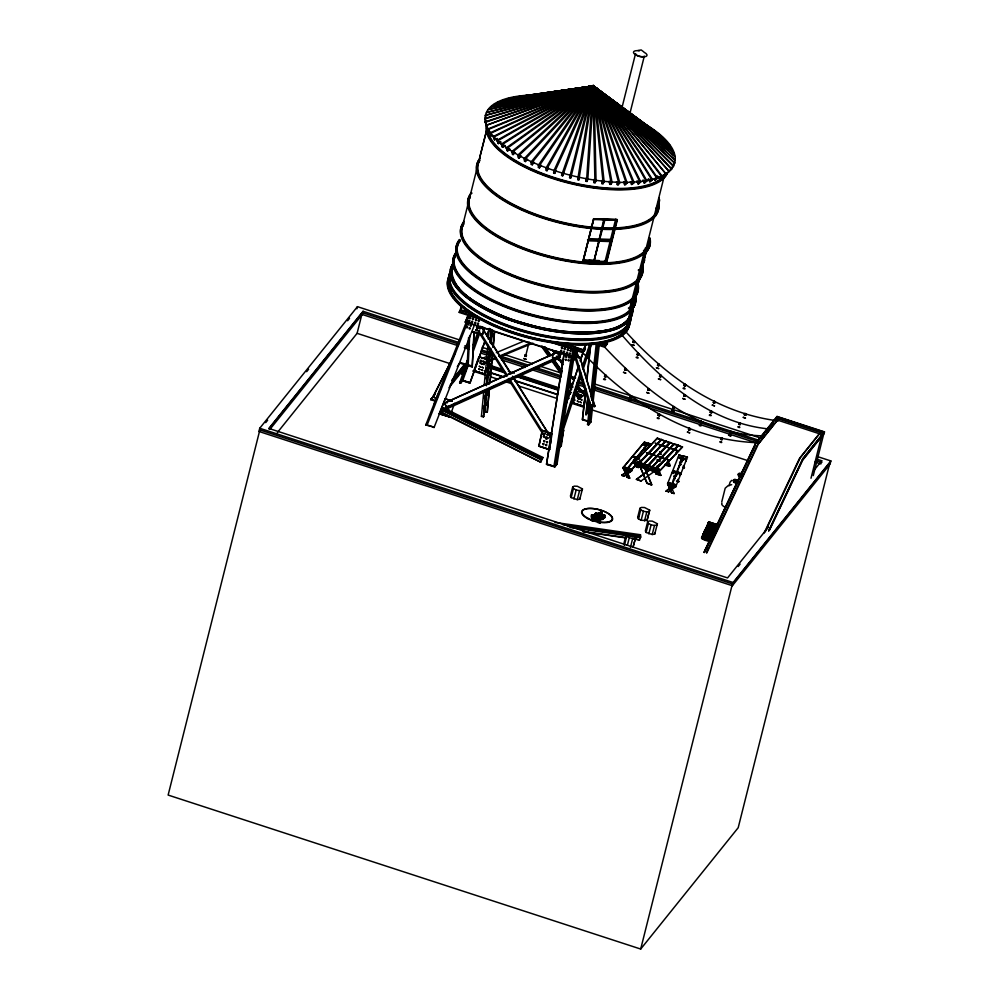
<?xml version="1.0" encoding="UTF-8"?>
<svg xmlns="http://www.w3.org/2000/svg" width="999" height="999" viewBox="0 0 999 999"><rect width="100%" height="100%" fill="white"/><g stroke="black" fill="none" stroke-linecap="round" stroke-linejoin="round"><path stroke-width="1.5" d="M591.545 515.696L591.558 514.847L604.682 515.072L604.632 517.782L591.47 517.345L591.545 515.696L604.545 516.071L604.682 515.072M576.348 351.273L576.435 350.212M576.66 350.075L576.423 351.186M659.315 200.562L659.19 197.852M609.153 181.244L609.727 184.303L610.801 184.378L612.075 182.505L593.968 85.939L592.857 85.752L545.953 168.219L545.916 170.354L546.977 170.742L548.526 168.044M546.977 170.742L547.027 168.606L593.955 86.101L592.994 85.652L506.143 147.989L507.579 151.024L510.089 149.213M486.076 121.953L484.977 118.406L593.443 85.664L675.124 159.99L593.344 85.652L485.189 121.841L486.388 125.337L485.189 121.841M583.903 87.55L593.943 85.914L594.068 88.237L593.443 85.664L486.501 112.462L593.593 85.714L671.753 168.843L669.043 171.353L671.753 168.843M591.47 517.345L591.683 514.847M632.654 308.192A93.644 36.289 14.1 0 1 632.792 310.04C631.106 328.259 607.554 331.218 593.356 332.904A92.457 35.827 14.1 0 1 585.476 333.266A92.507 35.852 14.1 0 1 577.11 333.191C534.602 330.132 488.923 318.943 457.829 288.049A93.656 36.289 14.1 0 1 454.545 283.753L450.811 275.612L450.699 268.381L450.087 272.789A93.644 36.289 14.1 0 0 450.549 276.536M451.536 270.342C454.095 295.042 482.017 306.156 501.848 315.572C525.836 325.312 551.473 331.144 577.36 332.267A92.507 35.852 14.1 0 0 585.689 332.342C601.098 331.231 622.789 330.831 630.819 314.86M631.343 312.487L631.293 308.903M474.213 332.367L472.202 366.995L467.17 365.234L468.593 337.487M469.705 335.502L468.206 364.785L472.477 366.271M472.202 366.995L474.013 331.543M597.29 515.984L602.11 513.786L602.022 511.95L595.779 513.786L594.393 515.621L595.129 516.333M541.246 165.297L539.485 167.869L538.449 167.445L538.349 165.26L592.907 85.689L593.993 86.089L587.799 179.52L587 181.443L585.851 181.244L586.051 178.172M585.851 181.244L586.663 179.308L592.882 85.839L593.955 85.914L640.759 181.905L638.061 183.891L636.7 181.106M587 181.443L587.2 178.384M604.632 517.782L604.545 516.071L591.558 514.847L604.632 515.222M486.038 390.359L483.553 416.745L481.418 416.358L483.753 391.533M484.19 385.514L487.912 345.254M488.349 339.235L489.323 328.434M490.097 328.908L490.696 329.008M483.641 407.604L482.979 408.079L487.212 403.146L483.928 406.381M486.226 378.708L485.676 378.022L486.226 378.708L489.86 373.676L486.575 376.91M487.162 368.306L486.513 368.781L490.746 363.848L488.361 365.971M488.049 358.479L487.4 358.966L491.633 354.021L488.336 357.267M489.81 338.836L489.16 339.31L493.394 334.378L490.109 337.612M483.553 416.745L485.914 390.522M486.463 384.353L489.647 348.863M490.209 342.694L491.321 330.357M486.451 385.739L489.772 348.713M490.334 342.545L491.446 330.207M489.46 388.836L487.262 412.125L485.127 411.75L487.187 389.997M487.624 383.991L490.809 348.501M491.221 343.881L492.594 329.845M483.878 406.968L486.613 403.034M484.765 397.14L488.099 393.319L485.364 397.24M487.425 376.373L489.26 373.564M488.299 366.558L490.147 363.748M488.286 357.842L491.033 353.921M490.059 338.199L492.794 334.278M483.578 408.179L487.212 403.146M487.112 368.893L490.746 363.848M487.999 359.066L491.633 354.021M489.76 339.423L493.394 334.378M487.262 412.125L489.335 388.986M489.897 382.817L492.532 353.509M493.081 347.34L494.468 331.918M490.022 382.667L492.657 353.359M493.206 347.19L494.592 331.768M556.018 170.604L554.732 173.401L553.633 173.039L553.821 170.954L592.869 85.727L594.005 86.064L604.145 181.83L603.021 183.716L601.922 183.604L601.585 180.507M554.732 173.401L554.92 171.316L593.98 86.076L592.857 85.777L591.495 87.75L593.943 85.889L634.153 182.555L631.518 184.49L630.332 181.643M452.297 267.045L451.348 274.837L455.394 284.765M452.06 267.969L452.959 265.509L451.448 272.103L451.935 275.811A92.507 35.852 14.1 0 0 458.803 288.062M575.099 394.18L573.538 403.134L584.115 406.581L585.839 391.571L575.886 388.599L585.689 391.795M584.115 406.581L585.839 391.571M632.792 310.04C632.979 320.579 622.964 327.148 613.935 329.77C587.512 337.212 559.39 333.291 533.091 327.21C509.59 321.203 486.326 312.362 466.833 297.615C457.055 290.272 444.855 276.398 452.697 263.724M591.396 404.995L589.56 422.053L582.417 419.717L585.751 388.698M586.75 379.395L590.421 345.279M582.417 419.717L585.876 389.872M586.888 380.569L590.721 344.905M589.71 402.073L588.761 410.939A353.047 129.957 7.6 0 1 585.814 414.622L589.273 411.051L589.909 405.144M599.288 344.48L590.946 422.028L588.636 424.9L587.549 424.538L589.885 402.834M590.896 393.531L596.228 343.906M588.636 424.9L590.796 404.732M591.633 396.978L597.302 344.255M591.895 400.337L597.902 344.505M703.908 533.404C703.721 531.318 702.334 537.699 703.908 533.404L710.451 535.551M712.137 536.663L704.32 533.816L704.632 532.342L705.194 531.505L713.161 534.365M707.754 525.037C707.554 522.952 706.168 529.333 707.754 525.037L715.596 527.609M716.995 525.998L709.04 523.151L708.478 523.976L708.154 525.449L715.971 528.296M709.452 523.189L709.527 522.477L717.369 525.049M515.434 152.697L513.036 154.633L511.638 151.686L593.031 85.652L593.906 86.139L592.757 88.187L592.882 85.827L593.98 85.939L596.041 180.831L595.067 182.742L593.943 182.58L593.868 179.47M586.313 414.735L587.599 399.575L585.801 414.622L589.273 411.051M574.987 356.081L574.924 356.343M592.682 520.766L592.619 518.269L602.409 517.245L603.009 519.268L592.032 520.741L591.995 518.181L602.409 517.245M576.261 351.586L575.699 355.819L590.646 404.645L594.88 405.906L594.605 406.63L589.61 405.132L574.625 356.381L576.46 351.648L579.033 357.792M573.501 355.02L573.089 360.989L576.023 357.342L576.448 350.174M712.349 537.949L703.209 534.79L703.533 533.603L711.313 536.426M714.285 530.644C702.722 529.57 705.344 521.416 715.159 528.059M559.303 447.552L560.789 445.704L563.611 430.144L561.301 445.816L557.817 449.388M497.377 138.449L494.605 139.86L493.169 136.601L593.194 85.639L593.718 86.164L592.432 88.074L592.869 85.777L594.005 86.001L578.858 179.857L577.722 179.608L578.196 176.548M577.722 179.608L592.857 85.777L593.993 85.964L593.93 88.274L593.643 85.727L669.218 171.528L666.87 173.601M578.858 179.857L579.345 176.786M663.711 175.999L665.996 173.963L593.681 85.752L593.618 88.299L594.005 86.001L592.857 85.827L592.507 88.099L593.843 86.164L593.106 85.639L496.878 140.422L498.314 143.606L501.036 142.058M549.462 449.662L552.097 433.591L542.295 430.407L538.886 446.216L549.462 449.662L550.037 446.64M550.499 443.743L550.948 440.846M573.463 353.384L574.537 353.746L557.055 464.135L554.757 467.008L546.515 464.323L563.998 353.933L569.967 355.494M555.881 351.024L564.198 353.733L546.515 464.323L553.97 466.283L571.453 355.881M552.135 342.37L574.2 349.55L572.777 357.13L571.703 356.893L572.852 349.575L574.775 347.202M554.757 467.008L572.227 356.618M546.815 463.948L553.97 466.283L555.981 463.786L573.938 349.812L575.849 347.427M558.329 449.513L560.864 433.554L563.611 430.144M573.089 360.989L573.726 353.559M451.81 268.656L451.698 276.723A92.495 35.839 14.1 0 0 458.628 288.998L454.557 283.766A93.644 36.289 14.1 0 1 450.287 271.865M505.282 145.654L502.659 147.328L501.211 144.218L593.106 85.639L666.92 141.796L592.894 85.702L561.538 175.487L562.674 175.812L563.698 172.889M562.674 175.812L593.993 86.064L593.843 88.287L593.731 85.764L662.125 176.149L659.328 178.409L657.454 175.936M598.001 522.689L599.962 523.151L599.725 521.341C598.201 520.467 597.377 509.602 594.605 514.235L597.427 521.278M661.75 444.667L662.287 444.63M721.765 501.848L725.187 488.211L728.021 485.714L731.643 484.677M633.491 539.023L639.585 539.91L640.471 534.74L555.057 522.415M570.354 527.509L640.509 537.637L640.471 534.74M593.543 88.299L594.018 86.026L593.219 88.274M710.439 539.01L702.597 536.226L703.533 533.603M706.668 527.559L714.51 530.044L706.43 527.859L707.367 525.249M542.295 430.407L538.886 446.216M574.3 354.096L574.3 354.932L574.575 354.17M575.087 353.122L575.149 353.871M588.249 400.974L588.236 401.81L588.511 401.049M577.509 394.043L578.783 393.981L577.909 394.667M703.646 535.214L703.683 534.328L703.134 535.102M713.436 534.527L704.083 531.98L704.957 530.269L704.083 531.98L713.461 535.014M707.492 526.848L707.517 525.961L706.655 527.684L710.664 528.983M715.946 525.799L707.929 523.626L708.503 522.165L707.929 523.626L714.622 525.786M705.394 531.156L705.893 529.395L712.549 531.605L705.893 529.395M706.718 529.12L706.905 528.359L710.888 529.682M569.592 177.685L570.092 175.687L571.228 175.974L570.729 177.972L569.592 177.685L592.857 85.752L609.515 98.576M459.84 340.035L357.442 306.668L259.728 428.259L258.928 431.456L732.354 585.726L830.069 464.135L830.868 460.939L817.507 456.593M356.905 308.803L357.442 306.668M277.322 432.604L357.105 333.329L362.3 312.662L458.653 344.056M270.017 429.233L362.237 314.485L363.037 311.276L459.215 342.62M461.8 228.933L467.744 205.22M469.468 198.364L477.16 167.77M479.495 158.479L486.513 130.519M451.973 269.218L452.784 269.231M637.799 284.39A93.619 36.276 14.1 0 1 539.323 304.52A93.619 36.276 14.1 0 1 459.203 240.434L460.052 239.71M642.332 266.346A93.619 36.276 14.1 0 1 543.856 286.463A93.619 36.276 14.1 0 1 463.748 222.377L464.048 221.478M649.512 237.762A93.619 36.276 14.1 0 1 551.036 257.879A93.619 36.276 14.1 0 1 470.929 193.794L471.153 192.869L472.04 193.157M658.279 202.872A93.619 36.276 14.1 0 1 559.802 223.002A93.619 36.276 14.1 0 1 479.682 158.916L480.057 158.042A93.619 36.276 14.1 0 0 560.027 222.078A93.619 36.276 14.1 0 0 658.503 201.96M453.159 297.864L453.384 296.953M434.34 403.808L435.027 401.099L430.756 399.7L434.727 394.268M484.215 320.579L459.215 312.437L461.538 306.169M461.813 305.844L460.801 309.827L472.564 313.661M457.28 366.733L460.302 362.475L465.322 364.111L464.123 368.893L448.963 387.737M450.099 385.139L463.361 368.643L464.385 364.585L460.114 363.199M524.9 355.969L525.212 354.757L526.111 354.757L526.273 356.431L524.9 355.969L526.273 356.431M525.462 356.281L525.212 354.757M525.749 355.644L529.158 342.058M525.811 355.969L526.111 354.757M599.525 94.193L600.262 91.246M590.721 229.033L591.483 226.011M582.729 261.988L593.593 218.719A92.47 35.864 14.1 0 0 611.488 219.643A92.495 35.864 14.1 0 0 617.07 219.543L606.181 262.799L582.729 261.988A92.495 35.852 14.1 0 0 606.193 262.812M588.448 240.821L588.748 239.623L611.026 240.384L610.726 241.596L588.448 240.821L587.562 239.81M621.927 107.842L635.551 53.596A4.595 1.786 14.1 0 0 638.361 56.006A4.595 1.786 14.1 0 0 643.456 56.556M629.944 113.324L644.318 56.069M605.032 219.231L593.906 261.438L604.02 218.644M593.906 261.438L604.545 218.669M610.726 241.596L610.152 239.385L589.36 238.661M615.659 219.243L605.057 261.476L582.767 260.702M585.714 343.756L582.729 352.684C620.391 392.632 667.332 426.511 721.802 438.249A188.636 173.789 10.4 0 0 755.931 442.657M606.48 263.062L617.357 219.792L593.743 218.968L582.879 262.25L606.48 263.062L604.607 261.426M607.155 341.034L604.832 347.29C646.128 391.508 698.913 434.153 762.212 435.839M601.997 343.244L606.418 344.692L607.417 340.696M579.77 499.225L582.454 488.911L577.36 486.263L574.225 486.138L572.677 487.05L570.417 496.078L571.178 497.589L577.285 499.65L579.77 499.225L580.182 497.939M571.178 497.589L573.438 488.561L572.677 487.05M573.888 499.001L576.161 489.972L573.438 488.561M604.557 376.361L604.857 375.162L605.756 375.162L605.931 376.823L604.557 376.361L605.931 376.823M605.032 376.835L604.857 375.162M605.456 376.361L605.756 375.162M577.285 499.65L579.545 490.621L582.03 490.197L582.454 488.911M664.897 173.614L625.274 331.343L626.361 331.705L626.585 330.781L623.875 329.895M630.906 308.916L632.005 309.215L631.768 310.14L630.694 309.777M636.138 288.536L640.197 278.209M638.336 270.329L640.559 270.941L638.461 269.805M632.904 302.222L634.103 297.552M634.765 294.805L638.573 279.757M639.235 276.998L645.654 251.573M656.118 208.529L656.293 207.842M643.656 250.412L646.103 251.211L631.605 308.516L646.278 250.936M635.714 293.519L639.372 278.471M639.934 276.723L643.98 260.577L642.707 260.127M644.118 260.052L642.844 259.603L644.118 260.052L646.341 251.186M628.408 308.117L632.367 309.315L634.74 305.107A92.932 36.014 14.1 0 0 634.815 293.444M644.205 250.874L646.84 251.673L649.225 247.465A92.932 36.014 14.1 0 0 650.187 239.198M624.625 369.755L624.924 368.556L625.836 368.556L625.998 370.217L624.625 369.755L625.998 370.217M625.099 370.229L624.924 368.556M625.436 369.755L625.836 368.556M633.041 342.083L633.341 340.884L634.253 340.884L634.415 342.557L633.041 342.083L634.415 342.557M633.516 342.557L633.341 340.884M633.853 342.095L634.253 340.884M637.187 354.645L637.499 353.434L638.398 353.434L638.573 355.107L637.187 354.645L638.573 355.107M637.662 355.107L637.499 353.434M638.099 354.645L638.398 353.434M630.219 397.202L630.519 396.004L631.43 396.004L631.593 397.677L630.219 397.202L631.593 397.677M630.694 397.677L630.519 396.004M631.031 397.215L631.43 396.004M622.939 467.869L644.467 441.945L648.226 443.693L644.343 442.407L622.939 467.869L626.823 469.143L648.763 443.356L651.348 444.218M623.438 468.868L624.013 466.883L631.818 469.455C632.554 476.261 612.387 462.512 631.343 471.316M626.823 469.143L648.351 443.219M636.962 463.623L631.118 470.566L627.235 469.28L631.243 470.092L637.075 463.161M647.789 389.91L648.089 388.698L648.988 388.698L649.163 390.372L647.789 389.91L649.163 390.372M648.251 390.372L648.089 388.698M648.688 389.91L648.988 388.698M657.554 365.247L657.866 364.048L658.766 364.048L658.928 365.721L657.554 365.247L658.928 365.721M631.243 471.441L631.705 469.58M658.029 365.721L657.866 364.048M633.653 463.211L657.429 438.037L661.151 439.835L637.499 464.535L633.653 463.211L657.429 438.037M658.366 365.259L658.766 364.048M636.525 465.634L637.649 461.8L659.128 469.18L658.229 472.789L636.525 465.634L637.649 461.8M637.499 464.535L661.276 439.36M659.552 376.336L659.852 375.137L660.751 375.137L660.926 376.81L659.552 376.336L660.926 376.81M637.911 464.672L661.675 439.51L665.409 441.296L641.758 465.996L637.911 464.672L661.675 439.51M660.027 376.81L659.852 375.137M660.364 376.348L660.751 375.137M641.758 465.996L665.521 440.834M642.17 466.133L665.933 440.971L669.667 442.769L646.016 467.457L642.17 466.133L665.933 440.971M627.235 469.28L648.763 443.356M626.111 534.802L623.838 543.831L624.412 545.317L626.685 536.288L626.111 534.802L631.006 534.178L635.888 536.888L633.016 547.152L635.888 536.888M658.229 415.234L658.528 414.023L659.427 414.023L659.602 415.696L658.229 415.234L659.602 415.696M658.691 415.696L658.528 414.023M646.016 467.457L669.78 442.295M659.128 415.222L659.427 414.023M646.428 467.594L670.192 442.432L673.925 444.23L670.079 442.907L646.428 467.594L650.274 468.918L674.45 443.893L678.296 445.217L654.532 470.392L650.799 468.593L654.645 469.917L678.296 445.217M627.384 545.267L629.283 537.737L626.685 536.288M637.674 517.357L639.947 508.329L641.483 507.417L644.617 507.542L649.712 510.189L647.027 520.504L641.146 520.279L638.436 518.868L637.674 517.357L639.223 516.446M630.406 547.489L632.679 538.461L635.289 538.124M650.274 468.918L674.038 443.756M638.436 518.868L640.696 509.84L639.947 508.329M641.146 520.279L643.418 511.251L640.696 509.84M654.932 470.529L678.708 445.367L682.429 447.152L658.778 471.853L654.932 470.529L678.708 445.367M644.542 520.929L646.803 511.9L649.288 511.476L649.712 510.189M672.914 407.829L673.214 406.63L674.125 406.618L674.288 408.291L672.914 407.829L674.288 408.291M673.388 408.291L673.214 406.63M673.813 407.829L674.125 406.618M658.004 473.026L659.128 469.18M658.778 471.853L682.554 446.69M647.027 520.504L649.288 511.476M654.707 534.103L657.392 523.776L652.297 521.128L649.175 521.016L647.627 521.915L645.354 530.944L646.116 532.455L652.222 534.515L654.707 534.103L655.132 532.804M646.116 532.455L648.388 523.426L647.627 521.915M684.09 385.539L684.39 384.34L685.289 384.328L685.464 386.001L684.09 385.539L685.464 386.001M684.565 386.001L684.39 384.34M684.902 385.539L685.289 384.328M648.838 533.866L651.098 524.837L648.388 523.426M683.84 395.891L684.153 394.68L685.052 394.68L685.214 396.353L683.84 395.891L685.214 396.353M667.931 460.002L667.02 463.611L668.156 459.765L646.453 452.609L668.156 459.765M684.315 396.353L684.153 394.68M684.752 395.891L685.052 394.68M650.686 469.068L674.45 443.893M652.222 534.515L654.495 525.486L656.98 525.062L657.392 523.776M667.544 483.828L671.553 484.927L667.544 483.828L679.02 454.882L682.904 456.443L679.02 454.882M667.694 484.715L668.206 482.717L676.248 484.902L675.724 486.9L667.694 484.715L675.724 486.9M676.847 450.674L675.948 454.283L677.072 450.449L655.369 443.294L677.072 450.449M680.506 474.9L680.968 473.039L672.939 470.854L672.477 472.702M671.977 485.039L683.441 456.093L687.437 457.18L675.973 486.126L668.431 491.908L675.986 486.288L672.09 484.565L676.098 485.664M688.548 429.52L688.848 428.309L689.76 428.309L689.922 429.982L688.548 429.52L689.922 429.982M689.023 429.982L688.848 428.309M689.447 429.52L689.76 428.309M683.441 456.093L687.437 457.18M686.001 461.113L686.525 459.115L678.483 456.93M700.249 422.527L700.549 421.328L701.46 421.328L701.623 422.989L700.249 422.527L701.623 422.989M700.724 423.002L700.549 421.328M701.148 422.527L701.46 421.328M710.301 412.287L710.614 411.089L711.513 411.089L711.688 412.762L710.301 412.287L711.688 412.762M710.776 412.762L710.614 411.089M713.411 402.547L713.711 401.348L714.622 401.348L714.784 403.022L713.411 402.547L714.784 403.022M711.113 412.287L711.513 411.089M713.885 403.022L713.711 401.348M714.223 402.56L714.622 401.348M720.828 439.135L721.128 437.924L722.027 437.924L722.202 439.597L720.828 439.135L722.202 439.597M721.29 439.597L721.128 437.924M721.728 439.135L722.027 437.924M729.707 432.617L730.007 431.418L730.918 431.406L731.081 433.079L729.707 432.617L731.081 433.079M730.182 433.091L730.007 431.418M730.606 432.617L730.918 431.406M738.873 424.138L739.173 422.939L740.072 422.927L740.247 424.6L738.873 424.138L740.247 424.6M739.347 424.6L739.173 422.939M739.685 424.138L740.072 422.927M744.392 414.772L744.692 413.561L745.591 413.561L745.766 415.234L744.392 414.772L745.766 415.234M744.867 415.234L744.692 413.561M745.291 414.772L745.591 413.561M640.696 949.05L732.417 583.903L829.919 462.587L738.199 827.721L640.696 949.05L168.132 795.067L259.852 429.92L732.417 583.903M732.354 585.726L733.154 582.529L830.868 460.939M769.555 530.094L802.697 460.139L824.075 433.541L824.487 431.893L777.06 416.446L774.7 420.504M776.46 419.78L777.21 416.783L824.2 432.092L813.273 475.599M811.001 478.259L821.965 434.59L775.898 419.58M821.178 462.874L821.715 460.739L817.282 459.303M570.729 177.972L593.768 85.777L657.629 178.034L654.832 180.232L657.629 178.034M642.644 180.27L644.168 182.979L646.902 180.931L593.831 85.827L513.186 97.465L593.031 85.976L593.418 88.299L594.005 86.051L593.331 88.287L592.994 85.951L593.806 85.802L652.547 179.633L649.762 181.756L648.114 179.121M729.045 485.789L730.069 482.13L731.668 480.369M486.101 117.67L485.477 115.135L593.493 85.677L674.725 162.812L672.976 164.748M479.72 157.58L487 129.083M487.212 128.347L486.126 125.399L593.344 85.652L594.255 88.112L593.768 85.777L591.171 87.837L593.906 85.877L594.005 88.262L593.493 85.689L673.601 165.934L671.765 167.795M484.44 327.747L482.517 334.802L471.928 331.518L482.392 334.927L484.44 327.747L480.282 326.386M553.883 358.067L563.036 361.051L552.447 357.754L554.37 350.699M704.907 532.43L704.307 533.778L705.369 531.58M709.215 523.214L715.609 526.136M445.054 409.078L446.029 408.566L446.166 409.677M450.062 406.843L449.038 405.981L449.687 407.155M709.452 541.258C697.914 539.747 699.824 532.929 710.277 538.636L702.235 536.276M713.286 532.904C701.748 531.381 703.658 524.562 714.123 530.269L706.343 527.497M631.705 316.071L632.554 310.964A93.644 36.289 14.1 0 0 632.28 308.167M486.063 368.506L484.403 374.088A353.047 170.105 12.9 0 0 473.813 370.679M487.887 362.712L488.723 359.915L478.921 356.73L473.838 370.641L484.403 374.088L485.801 369.68M703.121 537.162L703.683 535.701M706.967 528.796L707.767 527.21M707.205 529.37L707.854 527.597M564.797 407.904L578.359 366.571M580.294 360.664L585.626 344.43M564.797 408.266L578.846 365.459M580.307 361.026L585.626 344.792M561.85 429.145L580.257 373.052M582.205 367.145L589.947 343.519M560.202 436.725L581.031 373.251M582.717 367.707L590.721 343.718M560.726 437.649L581.081 375.649M583.016 369.742L591.246 344.643M451.136 413.049L454.508 403.321M707.567 528.871L707.791 528.246L710.351 528.983M468.019 359.503L459.627 382.842L460.701 383.191L462.712 380.694L468.481 364.647M473.251 344.905L477.447 333.241M468.081 363.961L465.621 370.816L462.162 374.275L465.134 370.592L468.081 362.387M460.701 383.191L468.044 362.762M472.939 349.325L478.708 333.279M473.189 351.523L480.007 332.555M484.852 341.808L470.167 382.654L461.938 379.97L459.627 382.842L462.712 380.694L469.867 383.029L485.064 340.721M486.638 336.338L489.26 329.046M486.938 335.964L489.56 328.671M450.462 269.305L453.084 263.286M451.585 269.58L452.722 266.433M462.162 374.275L467.295 360.327L467.594 361.151M467.694 318.169L467.994 317.457M467.17 365.234L468.094 362.862M577.21 351.873L575.649 355.894L579.895 357.167L594.88 405.906M594.605 406.63L579.895 357.167M705.681 530.981L711.263 532.08M645.292 248.027L629.432 309.665L630.494 306.943M640.559 270.941L644.755 260.077L643.581 257.505M632.629 301.498L633.703 298.776M470.966 313.374L469.043 315.759L466.358 322.565L465.334 322.115L468.019 315.309L469.93 312.924M578.608 349.875L572.777 357.13L465.322 322.115L468.281 315.035L480.044 318.881M471.978 323.476L467.682 322.065L427.147 424.95L434.303 427.285L425.774 424.975L466.308 322.09M434.003 427.659L474.537 324.775M439.348 413.574A353.047 101.886 15.2 0 0 449.912 417.008L439.173 413.723L445.179 398.751L452.172 401.036M668.206 482.717L676.248 484.902M671.64 492.932L667.757 484.04L671.64 492.932L674.188 493.481L671.703 492.794M672.939 470.854L680.968 473.039M668.493 491.77L665.996 491.083M667.707 484.19L669.642 483.379L668.643 483.853M671.553 484.927L683.016 455.969M665.946 491.233L674.712 484.602L675.986 486.288M678.296 473.688L679.432 472.739L680.769 474.275L679.632 475.224M686.313 460.364L684.989 458.816L686.263 460.502M677.21 481.293L678.92 481.605L676.423 480.931M682.754 467.382L684.465 467.694L682.804 467.232M673.226 479.907L674.3 479.095M708.915 523.513L708.89 524.637M706.268 537.737L703.658 536.838L704.008 535.963M450.949 267.67L452.472 264.648M573.988 354.208L574.163 352.959L573.913 354.295M574.775 353.234L574.937 351.998L574.7 353.321M708.753 524.063L708.141 525.412L708.766 524.413M441.97 410.277L443.681 407.854L542.907 457.48L540.709 462.2L441.471 412.575L443.169 408.791L542.395 458.416L541.196 459.902L441.97 410.277L443.169 408.791M441.471 412.575L443.681 407.854M541.196 459.902L542.907 457.48M591.271 87.812L593.881 85.852L619.755 182.854L618.344 184.715L617.295 184.69L618.706 182.829L592.907 85.889L592.956 88.224L593.955 86.114L592.931 85.677L517.657 155.282L519.005 158.154L521.291 156.044M553.633 173.039L554.907 170.242M703.983 552.185L755.681 443.044L777.06 416.446M704.145 552.522L755.831 443.381L777.21 416.783M704.37 552.509L755.394 444.767M706.343 552.559L757.067 445.492M706.73 553.071L758.428 443.943L779.045 418.281L820.978 431.943L800.361 457.604L765.234 531.768M764.085 533.104L799.425 458.504L820.391 432.405M769.018 530.044L802.821 458.691L824.2 432.092M768.643 531.256L803.109 458.504L824.487 431.893M467.432 361.114L462.662 374.5A353.171 142.17 20.7 0 1 465.609 370.804L465.134 370.592M436.6 398.663L432.942 396.84L455.382 352.56M432.954 397.202L453.284 357.068M441.258 388.161L437.05 396.466L437.787 396.753M593.943 182.58L594.904 180.669L592.857 85.827L610.988 182.43L609.727 184.303M487.774 129.071L489.123 132.455L487.774 129.071L593.294 85.639L673.963 152.997L593.531 86.151L591.895 87.775L592.944 85.677L643.493 123.027M491.146 135.614L491.533 136.139L490.134 132.817L593.244 85.639L592.307 88.012L593.756 86.164L593.069 85.639L591.733 87.612L593.543 85.702L594.268 87.825L593.643 85.727L494.093 104.433L593.194 86.064L669.218 171.528M657.617 206.631L656.555 208.329L657.429 206.955M665.996 173.963L593.181 86.064L591.658 87.462L593.206 85.639L669.954 145.579L669.58 145.067L593.244 85.652L591.683 87.313L593.394 85.664L674.899 156.556L593.481 86.151L591.783 87.675L592.969 85.677L653.958 130.407L653.221 129.895M705.444 530.144L706.081 527.922M701.61 538.511L702.334 536.588L710.164 539.298M717.694 525.249L717.344 525.849L708.241 522.677M575.362 394.218L578.933 399.263L579.145 398.601L577.934 398.426L578.533 399.363L580.132 397.215L584.378 394.73L577.235 384.665M578.933 399.263L584.378 394.73M601.922 183.604L603.034 181.718L592.869 85.839L592.844 88.199L593.93 86.126L598.613 90.147M657.317 207.143L656.505 208.379M646.84 251.673L649.088 247.989A92.932 36.014 14.1 0 0 650.049 239.723M632.367 309.315L634.602 305.632A92.932 36.014 14.1 0 0 635.576 297.365M591.783 87.662L593.006 85.664L617.869 104.083M592.644 88.149L593.868 86.151L518.518 155.769L519.005 158.154M711.413 529.832L707.791 528.246M451.623 266.121L452.859 264.211M473.726 300.811A92.457 35.827 14.1 0 0 487.012 308.691C507.03 318.968 528.758 325.637 550.874 329.495A92.457 35.827 14.1 0 0 577.36 332.267L585.701 332.342A92.457 35.827 14.1 0 0 593.581 331.98A92.507 35.852 14.1 0 0 613.274 328.384C619.842 326.124 626.723 322.764 630.157 316.396M618.044 327.385C624.025 324.687 630.032 320.067 631.293 313.249L628.084 320.142L620.229 326.311M631.256 316.708C627.584 323.564 620.029 326.86 613.036 329.295A92.507 35.852 14.1 0 1 593.356 332.892L577.122 333.191A92.457 35.827 14.1 0 1 550.649 330.419C528.521 326.561 506.793 319.88 486.775 309.603M446.378 407.217L444.468 403.022L557.667 351.985L560.114 356.643L559.04 358.254L445.841 409.278L445.467 408.579L446.378 407.217L559.577 356.181L557.667 351.985M445.841 409.278L446.915 407.679L560.114 356.643M445.467 408.579L558.666 357.542L559.577 356.181M573.538 403.134L584.265 406.356M478.921 356.73L487.162 359.69M473.838 370.641L484.552 373.863M539.485 167.869L539.385 165.672L593.943 86.114L593.106 88.262L592.969 85.939L651.798 179.832L652.547 179.633M538.449 167.445L540.209 164.885M599.612 522.002L596.49 513.486L597.002 514.198L595.604 514.96L594.605 514.235M265.697 422.639L267.645 420.217M306.656 371.678L308.604 369.255M347.602 320.729L349.55 318.294M363.037 311.276L268.881 428.446L727.559 577.922L768.331 527.185M268.893 428.883L362.3 312.662M459.215 312.437L460.851 310.414M465.334 322.115L467.282 319.705M458.404 364.835L460.302 362.475M430.756 399.7L435.502 393.818M452.072 379.895L464.385 364.585M452.06 380.594L465.322 364.111M425.774 424.975L427.31 423.064M469.867 383.029L462.712 380.694M487.175 377.023L489.86 373.676M484.815 396.553L487.5 393.219M485.414 396.665L488.099 393.319M481.418 416.358L483.678 416.583M485.127 411.75L487.387 411.975M571.703 356.893L577.534 349.638M573.001 355.656L574.537 353.746M572.577 360.876L576.023 357.342M606.418 344.692L607.504 343.331L604.832 347.29L594.53 343.931M540.709 462.2L441.683 412.312M587.549 424.538L589.56 422.053M756.243 443.481L767.906 428.971M769.842 426.548L772.764 422.914M761.226 437.512L764.148 433.891M766.083 431.468L768.031 429.046M769.979 426.635L772.889 423.002M774.837 420.579L776.785 418.169M757.954 444.38L778.446 418.881M705.119 550.461L706.892 548.239M802.384 460.077L823.763 433.479L778.246 418.643M813.948 470.404L821.715 460.739M738.174 566.52L740.122 564.098M534.24 162.375L532.28 164.798L531.293 164.348L531.056 162.1L592.931 85.677L599.075 90.285M532.28 164.798L532.042 162.55L593.918 86.126L525.074 159.241L525.437 161.551L524.512 161.076L524.138 158.766L592.956 85.664L598.975 90.459M531.293 164.348L533.266 161.925M447.04 402.172L446.978 403.109M496.878 140.422L497.44 140.946L593.706 86.164L592.232 87.974L593.244 85.639L591.708 87.275M623.576 181.818L624.575 184.753L627.135 182.867L593.93 85.889L519.33 96.491L520.217 96.391M624.575 184.753L627.135 182.867M623.426 468.319L625.374 467.607L629.62 478.146L627.197 477.347L623.426 468.319L625.374 467.607L629.62 478.146M634.765 458.154L634.29 457.005L634.665 458.279M643.718 444.98L644.742 444.555L645.229 445.716M624.138 476.173L631.618 470.704L624.138 476.173L621.715 475.374L630.332 469.093L631.618 470.704L630.332 469.093M640.434 460.227L639.372 460.989M627.197 477.347L623.526 468.194M638.149 466.258C639.897 469.368 633.978 465.996 635.139 464.036M631.518 184.49L634.153 182.555M488.061 129.583L593.568 86.151L672.315 149.326L593.294 85.652L591.67 87.363L593.156 85.639L658.89 134.178L658.241 133.654M524.512 161.076L526.635 158.829M525.437 161.551L527.559 159.303M639.71 465.684L647.152 483.104L651.585 484.94L646.927 483.341L639.71 465.684L643.481 464.335L651.81 484.702M636.4 479.408L653.059 467.32L636.4 479.408L641.058 481.006L655.519 470.504L654.283 468.918M661.85 458.129L657.742 461.101M641.058 481.006L636.625 479.17M655.519 470.504L654.058 469.143M655.956 473.913L660.839 475.287L655.956 473.913L654.919 471.391M669.755 465.971C656.193 460.352 676.398 472.215 667.906 461.438M638.061 183.891L640.759 181.905M490.134 132.817L490.509 133.329L593.618 86.164L591.97 87.837L592.919 85.702L598.801 90.709M644.168 182.979L646.902 180.931M706.093 530.544L712.225 532.979M468.281 315.035L469.043 315.759M445.179 398.751L452.048 401.161M439.173 413.723L449.875 417.045M574.2 349.55L572.852 349.575M591.833 87.725L593.481 86.151L594.218 88.149L593.881 85.852L542.694 93.369M649.762 181.756L651.798 179.832M518.144 157.667L520.429 155.557M512.724 376.273L550.486 436.9L512.487 376.498M659.328 178.409L662.125 176.149M674.612 163.262L593.381 86.126L591.708 87.562L593.081 85.652L595.142 87.862M671.977 167.382L673.601 165.934M673.388 166.346L593.331 86.114L591.683 87.512L593.119 85.652L663.224 137.974L662.662 137.45M513.036 154.633L512.437 152.185L593.831 86.151L501.848 144.743L501.211 144.218M512.237 154.133L514.635 152.185M679.482 463.012L682.804 460.439M683.84 459.765L684.989 458.816M680.918 464.373L678.708 466.121L680.868 464.523M677.26 474.363L674 476.785L677.21 474.5M678.346 473.551L679.432 472.739M667.082 490.284L670.354 487.849M671.44 487.037L674.712 484.602M598.239 521.928L599.725 521.341L595.953 512.974M648.651 446.815L649.712 446.041L648.538 446.94M644.28 450.025L645.342 449.25M632.866 463.111L634.989 461.563M638.186 459.253L639.248 458.479M632.754 463.236L633.828 462.462M638.086 459.378L639.148 458.603M621.715 475.374L630.232 469.218M656.405 466.945L660.476 464.011M658.216 465.721L660.252 464.248M507.579 151.024L506.868 148.501L593.793 86.151M506.855 150.499L509.365 148.701M553.97 466.283L557.055 464.135L555.981 463.786M502.01 146.816L504.632 145.142M550.724 436.688L546.241 439.373L508.241 378.971M706.88 527.547L710.664 528.771M601.473 514.173L600.012 513.399L594.904 515.272L601.71 511.863M497.764 143.082L500.474 141.533M447.127 406.131L446.391 406.181M557.292 353.072L558.366 353.421L557.954 354.245M493.169 136.601L493.643 137.125L593.668 86.164M444.305 403.259L557.504 352.235M595.441 514.547L602.022 511.95M741.72 474.737L739.347 473.976L741.795 474.363M482.092 358.554L486.625 356.506M496.341 352.659L523.651 341.171M488.711 360.452L495.829 357.505M498.676 356.331L530.007 343.356M495.941 358.491L481.705 364.385L479.87 360.901M500.212 356.718L532.954 343.156M594.393 515.621L599.974 512.712M596.54 515.784L600.749 514.123M596.465 515.959L602.11 513.786M484.965 118.881L593.431 86.126L486.126 125.399M678.92 458.066L679.919 457.592L680.369 458.853M673.438 471.84L674.375 471.516L676.335 476.136M485.277 122.328L593.481 86.139M643.831 444.855L644.742 444.555M633.266 457.417L634.29 457.005M659.427 446.391L661.425 445.604M485.364 115.584L593.381 86.126L671.44 169.231M614.173 328.846C562.012 339.847 503.996 324.787 462.025 292.382A93.644 36.289 14.1 0 1 457.804 288.037M508.291 98.564L507.542 98.764L593.806 85.802L594.268 88.099L593.681 85.739L490.871 106.868L593.231 86.076L661.538 176.423M584.715 87.375L593.943 85.889L594.13 88.212L593.381 86.126L488.336 109.553L593.593 85.714L594.293 87.875M590.958 86.463L593.955 85.914M656.967 178.272L593.094 86.026L497.964 102.248L593.731 85.764L594.305 88.024M565.259 90.347L568.331 89.86M571.416 89.361L574.487 88.874M577.559 88.374L592.944 85.914L626.136 182.892M578.558 88.362L581.63 87.862M593.106 86.026L502.46 100.362L593.768 85.777L594.23 88.137M712 523.713L716.083 524.987M638.011 50.45L641.196 49.95L643.656 51.786M528.983 95.392L540.596 93.756M603.97 378.771C601.91 379.682 607.592 380.269 604.845 378.908M657.642 417.644C655.606 418.256 660.576 419.405 658.903 417.944M709.727 414.697C707.667 415.609 713.348 416.196 710.601 414.847M699.675 424.937C697.614 425.849 703.284 426.436 700.549 425.075M591.533 520.342L597.327 519.705M592.032 520.741L603.009 519.268M592.519 519.105L602.722 518.119L591.995 518.181M616.733 220.329L593.618 219.493L583.004 261.726L606.618 262.537L604.845 260.989M606.618 262.537L604.358 261.014M617.057 219.53L593.593 218.719M633.816 341.346L634.715 341.346M637.974 353.908L638.873 353.908M525.674 355.232L526.585 355.232M658.329 364.51L659.24 364.51M625.399 369.018L626.298 369.018M605.332 375.624L606.231 375.624M660.327 375.599L661.226 375.599M684.864 384.802L685.764 384.802M648.563 389.173L649.462 389.173M684.615 395.154L685.526 395.154M630.993 396.466L631.892 396.466M714.185 401.81L715.084 401.81M673.688 407.093L674.587 407.093M711.076 411.551L711.987 411.551M745.167 414.036L746.066 414.036M659.003 414.498L659.902 414.485M701.023 421.79L701.922 421.79M739.647 423.401L740.546 423.401M689.322 428.783L690.222 428.783M730.481 431.88L731.38 431.88M721.603 438.399L722.502 438.399M591.72 517.07L604.732 517.307M618.706 182.829L619.755 182.854M593.206 516.196L599 516.358M589.048 239.86L602.422 240.322M606.88 240.484L609.852 240.584M588.973 260.227L599.363 260.589M593.418 260.876L594.43 261.451M604.457 517.17L591.52 516.695L604.495 517.719M610.988 182.43L612.075 182.505M637.025 357.08C633.878 357.392 640.284 358.891 637.487 357.192M683.928 387.987C680.781 388.286 687.175 389.785 684.377 388.087M630.057 399.65C627.072 399.662 632.492 401.673 630.906 399.925M738.711 426.585C735.714 426.598 741.146 428.608 739.56 426.848M720.654 441.57C717.669 441.595 723.101 443.593 721.503 441.845M603.034 181.718L604.145 181.83M770.491 429.108C709.29 423.676 660.526 379.608 622.065 335.214M740.746 475.299L739.535 474.575L741.383 475.024M594.904 180.669L596.041 180.831M562.574 524.575L640.359 535.801L640.509 537.637M567.432 526.336L640.646 536.913M583.129 531.431L625.836 537.599M634.989 538.923L639.585 539.91M583.154 531.755L625.861 537.924M642.769 260.364L643.98 260.577M633.316 297.515L634.59 297.952L633.378 297.752M491.908 344.093L491.858 344.68M586.663 179.308L587.799 179.52M576.161 489.972L579.545 490.621M643.418 511.251L646.803 511.9M651.098 524.837L654.495 525.486M629.283 537.737L632.679 538.461M578.371 177.647L579.52 177.884M714.135 530.319L706.181 528.221L715.309 531.381M715.172 528.558L707.055 526.423L714.884 529.133M703.209 534.79L711.325 536.925M631.405 303.159L632.617 303.484L631.318 303.371M680.644 459.652L683.378 460.252M710.639 538.449L702.597 536.226L710.676 538.399M561.888 173.451L563.011 173.776M708.653 530.157L706.018 529.645M706.867 526.236L716.058 528.933L707.217 525.362L716.358 528.533M707.629 533.566L713.011 535.139L705.282 531.905M703.021 534.602L712.225 537.3L703.383 533.728L711.213 536.438M703.658 536.838L706.355 537.624M704.32 533.816L712.362 536.176L704.482 533.791M574.625 356.381L579.62 357.879M644.33 250.349L646.977 251.136M629.857 307.992L632.492 308.791M708.316 525.424L716.221 527.809L708.154 525.449L716.096 527.971L707.829 524.325M707.367 530.057L711.388 531.293M708.791 521.903L718.019 524.8M711.425 523.114L716.708 524.775M704.957 530.269L714.185 533.166M706.955 531.343L710.789 533.054M710.077 523.214L715.334 524.9M709.727 524.2L712.362 525.049M706.231 531.58L714.135 534.103M707.205 532.991L709.839 533.828M707.479 528.483L710.152 529.333M705.631 534.203L710.938 535.914M705.406 529.77L713.323 532.33M701.573 538.136L709.49 540.696M664.472 175.287L665.559 175.649L665.322 176.561L664.235 176.211M553.821 170.954L554.92 171.316M654.52 214.885L655.606 215.247L655.381 216.159L654.295 215.809M645.766 249.775L646.852 250.125L646.615 251.049L645.529 250.699M643.506 250.599L645.953 251.398M638.586 278.359L639.672 278.709L639.435 279.633L638.349 279.283M634.053 296.403L635.127 296.765L634.902 297.677L633.816 297.327M459.203 240.434L460.027 240.697M629.308 307.53L631.755 308.329M628.321 319.23L629.407 319.58L629.17 320.504L626.598 323.139L619.005 327.822A93.644 36.289 14.1 0 1 541.808 329.208L508.903 319.817A93.644 36.289 14.1 0 1 493.456 313.461A93.669 36.289 14.1 0 1 486.088 309.827A93.644 36.289 14.1 0 1 466.795 297.615A93.669 36.289 14.1 0 1 450.561 276.523M628.084 320.142L629.17 320.504L632.18 314.448L632.23 308.466M626.648 325.886L627.734 326.236L627.497 327.16L626.41 326.81M600.262 343.107L606.156 345.03M594.755 343.019L605.069 346.378M566.67 344.33L584.315 350.075L585.402 348.726L585.177 349.638L582.729 352.684L547.44 341.183M460.539 310.165L473.763 314.485M561.987 343.231L584.04 350.412M459.453 311.513L478.558 317.744M553.558 342.182L582.954 351.76M565.734 354.021L570.017 355.419M465.596 321.853L573.051 356.868M482.105 347.29L491.008 350.199M504.37 354.545L532.567 363.736M539.984 366.158L560.764 372.927M571.153 376.311L575.599 377.759M580.057 379.208L583.016 380.182M594.892 384.053L761.113 438.211M466.608 345.03L469.567 345.991M481.406 349.85L490.284 352.747M500.649 356.119L528.758 365.284M537.637 368.169L561.313 375.886M579.058 381.668L583.503 383.117M593.856 386.501L758.091 440.01M464.585 345.991L469.031 347.44M480.894 351.311L491.258 354.682M500.162 357.58L526.848 366.283M534.253 368.693L560.938 377.385M577.247 382.704L584.652 385.114M593.556 388.024L758.104 441.633M817.394 460.964L821.84 462.412M362.237 314.485L458.416 345.816M464.323 347.752L468.768 349.188M480.606 353.047L486.525 354.982M501.323 359.802L524.987 367.52M532.392 369.93L560.501 379.083M578.259 384.877L584.178 386.8M594.53 390.172L757.292 443.206M814.997 462.013L820.916 463.948M487.737 364.598L502.472 369.393M508.366 371.316L514.26 373.226M520.142 375.149L558.453 387.612M567.295 390.497L570.242 391.458M487.549 365.322L503.758 370.592M518.493 375.387L558.266 388.336M568.581 391.695L571.528 392.657M487.799 366.833L505.482 372.577M517.27 376.423L558.516 389.847M567.357 392.719L570.304 393.681M487.837 367.282L505.506 373.039M517.295 376.873L558.553 390.309M567.395 393.181L570.342 394.143M486.813 371.353L504.495 377.098M514.81 380.457L557.529 394.368M566.371 397.24L569.318 398.201M572.265 399.163L575.212 400.124M485.127 371.128L502.809 376.885M514.597 380.719L557.317 394.63M357.105 333.329L450.499 363.761M472.727 371.004L486.076 375.362M490.521 376.81L497.927 379.22M505.344 381.63L511.276 383.566M518.681 385.989L557.23 398.539M570.566 402.884L583.916 407.242M591.321 409.652L748.463 460.851M463.361 368.643L464.123 368.893M582.717 419.343L590.946 422.028M542.17 430.532L551.96 433.716M430.944 398.988L435.964 400.624M259.728 428.259L733.154 582.529M705.631 530.094L713.536 532.679M701.798 538.449L709.702 541.033M648.638 443.831L651.236 444.692M649.887 445.979L643.281 443.956L649.787 446.103M639.435 458.429L632.829 456.406L639.323 458.541M636.213 466.62L638.636 467.42M623.064 467.395L626.947 468.681M621.815 475.249L624.238 476.048M627.297 477.222L629.72 478.022M705.581 530.394L712.237 532.604M708.94 522.027L718.081 525.112M711.588 523.251L716.807 525.012M705.107 530.394L714.248 533.478M712.324 524.912L709.677 524L714.797 526.098M707.155 532.829L709.814 533.728M707.704 533.254L710.314 534.153M657.305 438.511L661.151 439.835M661.563 439.972L665.409 441.296M665.821 441.446L669.667 442.769M674.325 444.368L678.171 445.691M678.583 445.829L682.429 447.152M657.23 459.927L660.089 460.914M657.005 460.152L659.864 461.138M637.424 462.025L658.903 469.418M633.778 462.737L637.624 464.06M638.036 464.198L641.882 465.522M642.282 465.659L646.128 466.983M646.54 467.132L650.386 468.456M655.057 470.054L658.903 471.378M636.75 465.409L658.229 472.789M648.751 470.816L645.429 469.98L648.526 471.053M708.154 523.488L714.685 525.749M713.423 527.734L716.033 528.646M708.191 527.996L710.801 528.908M704.32 531.855L710.851 534.115M707.542 533.678L711.45 535.039M708.279 535.651L710.888 536.55M704.407 531.043L712.212 533.766M706.743 526.048L715.908 529.308L715.571 530.157L706.48 526.835M702.909 534.415L712.075 537.674M702.497 535.864L710.351 538.648M705.981 527.996L715.097 531.281M702.135 536.363L711.263 539.635M545.953 168.219L547.027 168.606M708.478 523.976L716.258 526.81M708.241 524.737L717.357 528.059M707.205 528.046L714.984 530.869M704.632 532.342L712.412 535.177M704.395 533.104L712.212 535.951M702.634 535.202L710.426 538.049M703.358 536.401L711.151 539.235M703.046 537.874L709.565 540.247M707.105 534.065L710.988 535.489M708.791 523.289L716.595 526.161M708.815 527.822L715.334 530.219M704.944 531.643L712.762 534.527M704.982 536.188L710.189 538.099M707.329 525.499L715.209 528.434M707.517 529.208L710.089 530.169M703.496 533.866L711.363 536.788M707.667 524.35L715.434 527.385M706.83 531.368L710.701 532.892M703.833 532.717L711.588 535.751L703.995 532.692M712.162 523.688L715.971 525.224M707.117 534.165L711.001 535.726M432.942 396.84L437.087 398.501M538.349 165.26L539.385 165.672M708.216 535.963L710.789 537.075M531.056 162.1L532.042 162.55M442.27 409.602L541.495 459.228M524.138 158.766L525.074 159.241M517.657 155.282L518.518 155.769M511.638 151.686L512.437 152.185M506.143 147.989L506.868 148.501M645.978 124.875L648.451 126.711M620.342 105.931L643.93 123.439M605.144 94.905L610.002 98.601M623.364 108.766L625.786 110.614M557.242 355.919L557.38 357.03L556.281 356.418M625.948 331.88C658.503 367.982 698.426 399.288 745.404 413.823A188.636 170.592 41 0 0 778.209 420.879M610.152 239.385L611.026 240.384M679.382 472.877L680.719 474.425M675.374 485.377L676.036 486.151M553.146 350.661L554.932 353.184M559.39 359.478L562.961 364.51M570.991 375.849L573.663 379.62M552.072 349.712L554.757 353.484M558.316 358.529L562.787 364.822M570.816 376.148L573.488 379.932M577.06 384.965L584.19 395.042M544.905 346.778L551.148 355.594M553.821 359.365L561.85 370.704M569.88 382.043L572.564 385.814M576.123 390.846L580.594 397.152M544.443 346.84L550.686 355.656M554.258 360.701L562.287 372.028M569.43 382.105L572.989 387.137M575.674 390.921L580.132 397.215M542.095 345.991L549.238 356.069M551.91 359.852L561.725 373.701M568.868 383.778L571.54 387.55M575.112 392.582L579.57 398.888M541.458 346.366L548.601 356.443M552.16 361.476L561.088 374.076M569.118 385.402L571.79 389.185M482.167 327.697L511.076 373.651M510.839 373.876L481.093 326.598L476.848 329.083L506.593 376.348M481.043 333.741L507.48 375.761M509.128 378.384L542.994 432.217M648.863 178.921L650.511 181.568M646.091 181.081L593.019 85.976L593.518 88.299M643.468 180.107L644.979 182.829M558.666 357.542L559.04 358.254M483.066 361.8L483.429 362.5M444.468 403.022L446.915 407.679M639.872 182.005L592.981 85.964L633.204 182.617M637.587 181.006L638.948 183.779M680.931 459.84L681.892 462.225M683.403 465.584L684.415 467.832M679.72 462.013L680.794 464.647M677.909 479.37L678.87 481.743M673.051 473.426L672.489 472.177L673.001 473.563M674.175 475.924L675.299 478.434M674.125 476.073L675.249 478.571M669.642 483.379L674.138 493.618M644.642 444.68L645.129 445.841M643.98 447.727L644.954 450.437M637.562 465.222L638.536 467.544M633.528 460.164L634.065 461.463M633.416 460.289L633.953 461.588M635.039 464.16L636.113 466.745M631.281 181.581L632.467 184.415M667.682 461.675L669.53 466.196M659.939 451.76L660.976 454.283M659.715 451.985L660.751 454.508M657.13 466.233L658.054 468.494M658.978 470.754L660.839 475.287M656.905 466.471L657.829 468.731M658.753 470.991L660.614 475.524M655.144 471.166L656.181 473.676M643.256 464.572L651.585 484.94M599.962 523.151L597.002 514.198M595.604 514.96L597.839 520.591M594.954 514.747L597.627 521.903M593.394 85.652L594.13 87.662M484.977 118.406L486.088 121.491M595.641 512.924L598.763 521.54M493.643 137.125L494.605 139.86M596.503 514.423L596.728 515.059M624.575 181.793L625.574 184.74M593.331 86.101L594.055 88.237M497.44 140.946L498.314 143.606M501.848 144.743L502.659 147.328M590.834 396.191L592.207 400.624M576.46 351.648L578.271 357.555M617.544 181.743L618.344 184.715M616.495 181.706L617.295 184.69M610.227 181.319L610.801 184.378M602.697 180.632L603.021 183.716M592.944 85.914L593.081 88.249M595.004 179.633L595.067 182.742M644.33 52.41A6.968 2.697 14.1 0 1 644.38 56.831A6.968 2.697 14.1 0 1 633.953 53.471A6.968 2.697 14.1 0 1 639.447 50.837M641.458 121.99A97.577 37.812 14.1 0 1 645.054 180.782A97.577 37.812 14.1 0 1 503.434 145.379A97.577 37.812 14.1 0 1 533.578 95.017M628.846 321.004A92.47 35.827 14.1 0 1 530.744 337.088A92.47 35.827 14.1 0 1 450.149 276.711M648.875 241.271A92.47 35.827 14.1 0 1 550.761 257.355A92.47 35.827 14.1 0 1 470.179 196.978M634.04 296.99A92.47 35.827 14.1 0 1 539.098 316.233A92.47 35.827 14.1 0 1 455.569 255.157M659.627 199.738A92.445 35.802 14.1 0 1 657.492 206.144M656.618 207.904A15.097 1.261 -64.4 0 1 656.83 207.68A16.021 1.261 -63.8 0 0 656.618 207.917A18.119 1.211 -62.4 0 1 656.842 207.717M659.24 200.537A92.457 35.852 14.8 0 1 657.879 206.269M658.828 198.651A92.457 35.802 15.3 0 1 658.029 206.281M628.583 321.079A92.47 35.827 14.1 0 1 528.846 337.587A92.47 35.827 14.1 0 1 451.061 275.724M628.708 320.554A92.47 35.827 14.1 0 1 529.345 337.163A92.47 35.827 14.1 0 1 451.024 275.449M560.751 445.704A353.047 129.932 7.6 0 1 557.779 449.388M573.563 403.097A353.047 170.18 12.9 0 1 584.14 406.543M486.788 309.615A92.457 35.827 14.1 0 1 473.501 301.735A92.495 35.839 14.1 0 1 462.774 293.281A92.457 35.827 14.1 0 1 458.653 289.011M473.663 300.799A92.507 35.852 14.1 0 1 462.949 292.357A92.457 35.827 14.1 0 1 458.878 288.087M619.23 326.91A93.644 36.289 14.1 0 1 542.045 328.296L509.14 318.893A93.644 36.289 14.1 0 1 467.033 296.703A93.656 36.289 14.1 0 1 462.025 292.382M629.745 322.165A93.619 36.276 14.1 0 1 527.684 337.749A93.619 36.276 14.1 0 1 449.962 275.374M629.969 321.241A93.619 36.276 14.1 0 1 527.922 336.838A93.619 36.276 14.1 0 1 450.199 274.463M629.395 320.829A92.47 35.827 14.1 0 1 527.36 332.367A92.47 35.827 14.1 0 1 451.048 273.102M629.62 319.905A92.47 35.827 14.1 0 1 528.971 331.805A92.47 35.827 14.1 0 1 450.824 273.202M630.881 317.62A93.619 36.276 14.1 0 1 528.821 333.216A93.619 36.276 14.1 0 1 451.111 270.841M630.619 312.949A93.619 36.276 14.1 0 1 536.251 334.053A93.619 36.276 14.1 0 1 450.174 271.853M636.937 285.452A92.47 35.827 14.1 0 1 537.949 303.721A92.47 35.827 14.1 0 1 460.289 240.784M637.162 284.54A92.47 35.827 14.1 0 1 542.22 303.783A92.47 35.827 14.1 0 1 458.691 242.695M638.024 283.466A93.619 36.276 14.1 0 1 539.56 303.596A93.619 36.276 14.1 0 1 459.44 239.51M641.47 267.407A92.47 35.827 14.1 0 1 543.831 286.001A92.47 35.827 14.1 0 1 464.135 223.651M641.92 268.943A92.47 35.827 14.1 0 1 543.818 285.015A92.47 35.827 14.1 0 1 463.224 224.65M642.569 265.422A93.619 36.276 14.1 0 1 544.093 285.552A93.619 36.276 14.1 0 1 463.973 221.453M648.875 237.899A92.47 35.827 14.1 0 1 553.933 257.143A92.47 35.827 14.1 0 1 470.404 196.066M649.999 238.099A93.619 36.276 14.1 0 1 549.787 256.593A93.619 36.276 14.1 0 1 471.153 192.869M657.642 206.393A92.47 35.827 14.1 0 1 556.843 221.79A92.47 35.827 14.1 0 1 480.082 160.19M657.866 205.469A92.47 35.827 14.1 0 1 559.752 221.553A92.47 35.827 14.1 0 1 479.17 161.176M666.071 173.376A92.47 35.827 14.1 0 1 569.48 182.867A92.47 35.827 14.1 0 1 487.375 129.083M665.771 173.426A92.47 35.827 14.1 0 1 568.356 181.618A92.47 35.827 14.1 0 1 487.599 128.159M667.182 173.701A93.619 36.276 14.1 0 1 565.034 182.193A93.619 36.276 14.1 0 1 486.613 125.362M667.407 172.777A93.619 36.276 14.1 0 1 565.259 181.269A93.619 36.276 14.1 0 1 486.85 124.45M632.517 306.943A92.47 35.827 14.1 0 1 527.497 314.198A92.47 35.827 14.1 0 1 455.332 256.069M634.927 298.114A93.619 36.276 14.1 0 1 534.715 316.608A93.619 36.276 14.1 0 1 456.081 252.884M634.902 295.929A93.619 36.276 14.1 0 1 536.426 316.059A93.619 36.276 14.1 0 1 456.318 251.96M740.846 475.024A1.836 0.712 14.1 0 1 738.873 473.688A1.836 0.712 14.1 0 1 741.708 473.901M740.671 476.198A2.348 0.912 14.1 0 1 738.161 474.5A2.348 0.912 14.1 0 1 741.77 474.762M740.946 476.86A1.661 0.649 14.1 0 1 738.598 476.011A1.661 0.649 14.1 0 1 739.922 475.424M740.833 475.524A2.335 0.912 14.1 0 1 738.336 473.826A2.335 0.912 14.1 0 1 741.932 474.1M736.85 482.455A1.661 0.649 14.1 0 1 735.039 482.817A1.661 0.649 14.1 0 1 733.753 481.63A1.661 0.649 14.1 0 1 736.251 481.893M724.675 506.98A7.892 3.059 14.1 0 1 721.99 503.084M737.687 481.468A2.335 0.912 14.1 0 1 734.028 480.931A2.335 0.912 14.1 0 1 734.64 479.57A2.335 0.912 14.1 0 1 737.911 480.969M559.253 445.204L559.602 444.205L559.253 445.204M559.615 442.32L559.977 441.321L559.615 442.32M560.027 444.23L560.339 443.219L560.027 444.23M560.402 441.346L560.751 440.347L560.402 441.346M573.851 357.492L574.213 356.493L573.851 357.492M586.925 410.814L587.287 409.802L586.925 410.814M587.287 407.917L587.649 406.918L587.287 407.917M587.699 409.84L588.061 408.841L587.699 409.84M587.787 404.383L588.149 403.384L587.787 404.383M588.074 406.955L588.374 405.944L588.074 406.955M588.573 403.409L588.923 402.41L588.573 403.409M574.225 351.099L574.587 350.1L574.225 351.099M575.399 349.238L575.074 350.437L575.399 349.238M575.486 351.923L575.861 350.924L575.486 351.923M561.026 437.649L561.401 436.65L561.026 437.649M561.413 434.765L561.775 433.766L561.413 434.765M561.813 436.675L562.175 435.689L561.813 436.675M562.187 433.803L562.562 432.804L562.187 433.803M631.655 309.802L631.068 314.173L631.655 309.802M572.04 360.602L572.39 359.702L572.04 360.602M572.514 357.617L572.877 356.705L572.514 357.617M572.727 359.965L573.051 359.028L572.727 359.965M573.201 356.98L573.526 356.031L573.201 356.98M483.916 397.677L484.465 398.364L483.916 397.677M488.324 348.551L488.873 349.238L488.324 348.551M488.386 383.391L488.936 384.078L488.386 383.391M466.171 364.448L466.733 363.324L466.171 364.448M466.945 363.474L467.507 362.35L466.945 363.474M465.022 369.655L464.448 370.879L465.022 369.655M465.809 368.693L465.234 369.917L465.809 368.693M466.058 366.995L465.509 368.219L466.058 366.995M466.833 366.021L466.283 367.245L466.833 366.021M565.284 359.565C565.871 362.187 567.42 358.067 565.284 359.565M565.709 356.568C566.296 359.203 567.844 355.082 565.709 356.568M568.131 360.127C568.718 362.762 570.267 358.629 568.131 360.127M568.556 357.142C569.13 359.765 570.679 355.644 568.556 357.142M523.788 358.541L525.986 359.253L523.788 358.541M604.782 376.373L605.694 376.673L604.782 376.373M623.513 372.327L625.711 373.052L623.513 372.327M631.93 344.667L634.128 345.379L631.93 344.667M646.678 392.482L648.863 393.194L646.678 392.482M656.443 367.832L658.641 368.544L656.443 367.832M658.441 378.921L660.626 379.632L658.441 378.921M658.453 415.247L659.365 415.534L658.453 415.247M743.281 417.345L745.466 418.057L743.281 417.345M671.803 410.402L674 411.126L671.803 410.402M682.742 398.464L684.927 399.175L682.742 398.464M684.078 395.904L684.977 396.191L684.078 395.904M687.437 432.092L689.635 432.804L687.437 432.092M712.299 405.132L714.497 405.844L712.299 405.132M721.053 439.148L721.952 439.448L721.053 439.148M728.596 435.189L730.793 435.914L728.596 435.189M744.617 414.785L745.529 415.084L744.617 414.785M478.696 368.956L479.907 369.593L478.696 368.956M479.308 366.283L480.519 366.933L479.308 366.283M480.069 362.987L481.268 363.636L480.069 362.987M480.669 360.327L481.88 360.976L480.669 360.327M481.481 369.855L482.692 370.504L481.481 369.855M482.092 367.195L483.291 367.844L482.092 367.195M482.842 363.898L484.053 364.548L482.842 363.898M483.454 361.238L484.665 361.875L483.454 361.238M577.322 401.086L578.533 401.735L577.322 401.086M580.107 401.998L581.318 402.647L580.107 401.998M580.719 399.338L581.918 399.975L580.719 399.338M578.171 391.146L579.383 391.795L578.171 391.146M580.344 394.717L581.555 395.367L580.344 394.717M580.956 392.045L582.167 392.694L580.956 392.045M468.843 320.629C469.105 323.289 471.153 319.405 468.843 320.629M469.63 317.732C469.892 320.404 471.94 316.521 469.63 317.732M471.628 321.528C471.89 324.2 473.938 320.317 471.628 321.528M472.415 318.644C472.677 321.303 474.725 317.42 472.415 318.644M474.712 322.54C474.987 325.212 477.035 321.328 474.712 322.54M475.499 319.655C475.774 322.315 477.822 318.431 475.499 319.655M475.774 330.032C476.048 332.692 478.096 328.808 475.774 330.032M476.56 327.135C476.835 329.807 478.883 325.924 476.56 327.135M477.497 323.451C477.772 326.111 479.82 322.227 477.497 323.451M478.284 320.554C478.558 323.226 480.606 319.343 478.284 320.554M478.558 330.931C478.821 333.604 480.881 329.72 478.558 330.931M479.345 328.047C479.607 330.706 481.668 326.823 479.345 328.047M560.664 350.549C560.938 353.209 562.986 349.325 560.664 350.549M561.45 347.652C561.725 350.324 563.773 346.441 561.45 347.652M563.448 351.448C563.723 354.121 565.771 350.237 563.448 351.448M564.235 348.564C564.51 351.236 566.558 347.352 564.235 348.564M543.406 436.326C543.668 438.986 545.716 435.102 543.406 436.326M544.193 433.429C544.455 436.101 546.503 432.217 544.193 433.429M566.545 352.46C566.82 355.132 568.868 351.248 566.545 352.46M567.332 349.575C567.607 352.235 569.655 348.351 567.332 349.575M546.191 437.225C546.453 439.897 548.501 436.014 546.191 437.225M546.977 434.34C547.24 437 549.288 433.116 546.977 434.34M569.33 353.371C569.592 356.031 571.653 352.147 569.33 353.371M570.117 350.474C570.379 353.147 572.439 349.263 570.117 350.474M447.914 409.727C448.176 412.4 450.237 408.504 447.914 409.727M559.128 357.068C559.39 359.74 561.45 355.856 559.128 357.068M559.927 354.183C560.189 356.855 562.25 352.959 559.927 354.183M542.969 443.843C543.231 446.516 545.292 442.632 542.969 443.843M543.756 440.959C544.018 443.631 546.078 439.735 543.756 440.959M545.741 444.755C546.003 447.427 548.064 443.531 545.741 444.755M546.54 441.858C546.803 444.53 548.863 440.646 546.54 441.858M466.545 326.923C466.57 329.595 468.981 325.936 466.545 326.923M467.607 324.138C467.632 326.81 470.054 323.152 467.607 324.138M469.255 328.084C469.268 330.756 471.69 327.085 469.255 328.084M470.317 325.299C470.342 327.972 472.752 324.3 470.317 325.299M734.502 479.957L736.962 480.656L734.502 479.957M734.652 480.656L736.5 481.181L734.652 480.656M709.527 522.477L715.833 525.024L709.527 522.477M598.538 260.839L584.44 260.215A87.887 34.066 14.1 0 0 598.538 260.851M549.587 449.538L539.01 446.091A353.047 101.973 15.2 0 0 549.55 449.575M594.18 87.712L593.443 85.664L594.23 87.775M734.44 480.569A1.836 0.712 14.1 0 0 737.449 480.894A1.836 0.712 14.1 0 0 735.276 479.532A1.836 0.712 14.1 0 0 734.44 480.569M733.84 481.593A2.348 0.912 14.1 0 0 737.674 482.005A2.348 0.912 14.1 0 0 734.914 480.269A2.348 0.912 14.1 0 0 733.84 481.593M588.036 518.756A15.922 6.169 14.1 0 0 612.562 519.468A15.922 6.169 14.1 0 0 590.784 508.429A15.922 6.169 14.1 0 0 588.036 518.756M588.324 518.481A15.509 6.006 14.1 0 0 612.212 519.168A15.509 6.006 14.1 0 0 590.996 508.429A15.509 6.006 14.1 0 0 588.324 518.481"/></g></svg>
